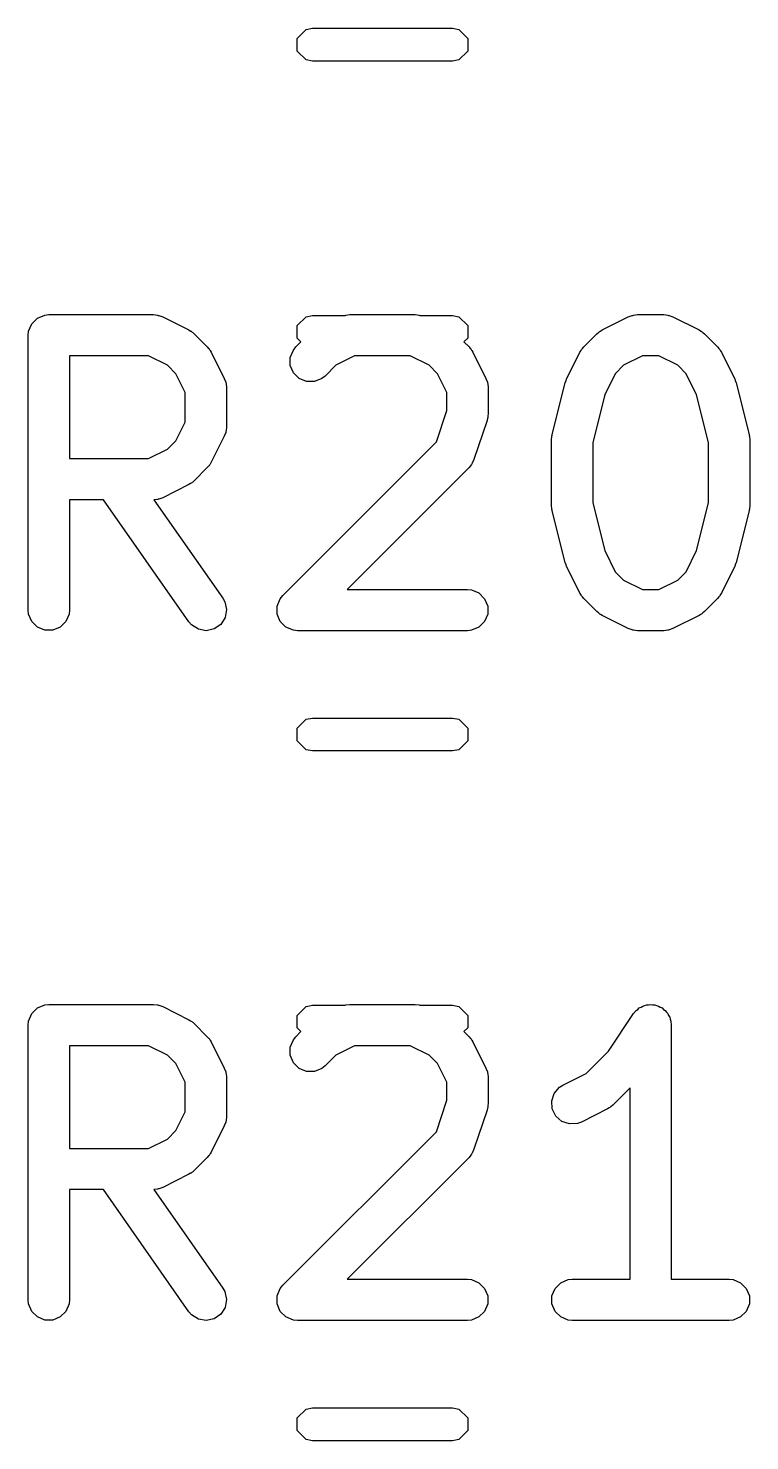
# Model space of a CAD drawing. Header units: inches. Extents: x 5.9 to 18, y -6.3 to -1.5.
# Drawn here: x 9.0132 to 9.1166, y -2.5519 to -2.3495 of the extents above; entities that cross this region are included whole.
import ezdxf

# ---------------------------------------------------------------- set-up
doc = ezdxf.new("R2010")
doc.units = ezdxf.units.IN
doc.header["$MEASUREMENT"] = 0
doc.layers.add('F.Silkscreen', color=41, linetype='CONTINUOUS', true_color=0xf2eda1)

msp = doc.modelspace()

# ---------------------------------------------------------------- linework, layer by layer
at = {"layer": 'F.Silkscreen', "linetype": 'CONTINUOUS'}
for p, q in [((9.05177, -2.35097), (9.05304, -2.34969)), ((9.05177, -2.35277), (9.05177, -2.35097)), ((9.05304, -2.34969), (9.05395, -2.34951)), ((9.05395, -2.34951), (9.074, -2.34951)), ((9.074, -2.34951), (9.07491, -2.34969)), ((9.07491, -2.34969), (9.07619, -2.35097)), ((9.07619, -2.35097), (9.07619, -2.35277)), ((9.05304, -2.35405), (9.05177, -2.35277)), ((9.07619, -2.35277), (9.07491, -2.35405)), ((9.05395, -2.35423), (9.05304, -2.35405)), ((9.074, -2.35423), (9.05395, -2.35423)), ((9.07491, -2.35405), (9.074, -2.35423)), ((9.01327, -2.39292), (9.01371, -2.39186)), ((9.01371, -2.39186), (9.01453, -2.39104)), ((9.01453, -2.39104), (9.01559, -2.3906)), ((9.01559, -2.3906), (9.01617, -2.39054)), ((9.01617, -2.39054), (9.03117, -2.39054)), ((9.03117, -2.39054), (9.03174, -2.3906)), ((9.03174, -2.3906), (9.03184, -2.39064)), ((9.03184, -2.39064), (9.03195, -2.39065)), ((9.03195, -2.39065), (9.03249, -2.39086)), ((9.03249, -2.39086), (9.03624, -2.39273)), ((9.05177, -2.39211), (9.05304, -2.39083)), ((9.05304, -2.39083), (9.05395, -2.39065)), ((9.05395, -2.39065), (9.05851, -2.39065)), ((9.05851, -2.39065), (9.05862, -2.39064)), ((9.05851, -2.39065), (9.05851, -2.39065)), ((9.05862, -2.39064), (9.05871, -2.3906)), ((9.05871, -2.3906), (9.05929, -2.39054)), ((9.05929, -2.39054), (9.06866, -2.39054)), ((9.06866, -2.39054), (9.06924, -2.3906)), ((9.06924, -2.3906), (9.06934, -2.39064)), ((9.06934, -2.39064), (9.06944, -2.39065)), ((9.06944, -2.39065), (9.06944, -2.39065)), ((9.06944, -2.39065), (9.074, -2.39065)), ((9.074, -2.39065), (9.07491, -2.39083)), ((9.07491, -2.39083), (9.07619, -2.39211)), ((9.09546, -2.39273), (9.09921, -2.39086)), ((9.09921, -2.39086), (9.09975, -2.39065)), ((9.09975, -2.39065), (9.09986, -2.39064)), ((9.09986, -2.39064), (9.09996, -2.3906)), ((9.09996, -2.3906), (9.10053, -2.39054)), ((9.10053, -2.39054), (9.10428, -2.39054)), ((9.10428, -2.39054), (9.10486, -2.3906)), ((9.10486, -2.3906), (9.10496, -2.39064)), ((9.10496, -2.39064), (9.10506, -2.39065)), ((9.10506, -2.39065), (9.1056, -2.39086)), ((9.1056, -2.39086), (9.10935, -2.39273)), ((9.01322, -2.3935), (9.01327, -2.39292)), ((9.01322, -2.43287), (9.01322, -2.3935)), ((9.03624, -2.39273), (9.03649, -2.39289)), ((9.03649, -2.39289), (9.03656, -2.39292)), ((9.03656, -2.39292), (9.03664, -2.39298)), ((9.03664, -2.39298), (9.03673, -2.39304)), ((9.03673, -2.39304), (9.03678, -2.3931)), ((9.03678, -2.3931), (9.03701, -2.39328)), ((9.03701, -2.39328), (9.03888, -2.39516)), ((9.05177, -2.39392), (9.05177, -2.39211)), ((9.05229, -2.39444), (9.05177, -2.39392)), ((9.07619, -2.39392), (9.07566, -2.39444)), ((9.07619, -2.39211), (9.07619, -2.39392)), ((9.09282, -2.39516), (9.0947, -2.39328)), ((9.0947, -2.39328), (9.09492, -2.3931)), ((9.09492, -2.3931), (9.09497, -2.39304)), ((9.09497, -2.39304), (9.09506, -2.39298)), ((9.09506, -2.39298), (9.09514, -2.39292)), ((9.09514, -2.39292), (9.09522, -2.39289)), ((9.09522, -2.39289), (9.09546, -2.39273)), ((9.10935, -2.39273), (9.1096, -2.39289)), ((9.1096, -2.39289), (9.10967, -2.39292)), ((9.10967, -2.39292), (9.10975, -2.39298)), ((9.10975, -2.39298), (9.10984, -2.39304)), ((9.10984, -2.39304), (9.10989, -2.3931)), ((9.10989, -2.3931), (9.11012, -2.39328)), ((9.11012, -2.39328), (9.112, -2.39516)), ((9.03888, -2.39516), (9.03907, -2.39538)), ((9.03907, -2.39538), (9.03912, -2.39544)), ((9.03912, -2.39544), (9.03918, -2.39552)), ((9.03918, -2.39552), (9.03925, -2.39561)), ((9.03925, -2.39561), (9.03928, -2.39568)), ((9.03928, -2.39568), (9.03943, -2.39593)), ((9.03943, -2.39593), (9.04131, -2.39968)), ((9.05077, -2.39667), (9.05121, -2.39561)), ((9.05121, -2.39561), (9.05158, -2.39516)), ((9.05158, -2.39516), (9.05229, -2.39444)), ((9.07566, -2.39444), (9.07638, -2.39516)), ((9.07638, -2.39516), (9.07656, -2.39538)), ((9.07656, -2.39538), (9.07662, -2.39544)), ((9.07662, -2.39544), (9.07668, -2.39552)), ((9.07668, -2.39552), (9.07674, -2.39561)), ((9.07674, -2.39561), (9.07677, -2.39568)), ((9.07677, -2.39568), (9.07693, -2.39593)), ((9.07693, -2.39593), (9.0788, -2.39968)), ((9.09039, -2.39968), (9.09227, -2.39593)), ((9.09227, -2.39593), (9.09243, -2.39568)), ((9.09243, -2.39568), (9.09245, -2.39561)), ((9.09245, -2.39561), (9.09252, -2.39552)), ((9.09252, -2.39552), (9.09258, -2.39544)), ((9.09258, -2.39544), (9.09264, -2.39538)), ((9.09264, -2.39538), (9.09282, -2.39516)), ((9.112, -2.39516), (9.11218, -2.39538)), ((9.11218, -2.39538), (9.11224, -2.39544)), ((9.11224, -2.39544), (9.1123, -2.39552)), ((9.1123, -2.39552), (9.11236, -2.39561)), ((9.11236, -2.39561), (9.11239, -2.39568)), ((9.11239, -2.39568), (9.11255, -2.39593)), ((9.11255, -2.39593), (9.11442, -2.39968)), ((9.03047, -2.39645), (9.01912, -2.39645)), ((9.01912, -2.39645), (9.01912, -2.41117)), ((9.03317, -2.3978), (9.03047, -2.39645)), ((9.03437, -2.399), (9.03317, -2.3978)), ((9.05077, -2.39782), (9.05077, -2.39667)), ((9.05121, -2.39889), (9.05077, -2.39782)), ((9.05729, -2.3978), (9.05575, -2.39933)), ((9.05999, -2.39645), (9.05729, -2.3978)), ((9.06797, -2.39645), (9.05999, -2.39645)), ((9.07066, -2.3978), (9.06797, -2.39645)), ((9.07186, -2.399), (9.07066, -2.3978)), ((9.09853, -2.3978), (9.09734, -2.399)), ((9.10123, -2.39645), (9.09853, -2.3978)), ((9.10359, -2.39645), (9.10123, -2.39645)), ((9.10628, -2.3978), (9.10359, -2.39645)), ((9.10748, -2.399), (9.10628, -2.3978)), ((9.03571, -2.40169), (9.03437, -2.399)), ((9.04131, -2.39968), (9.04151, -2.40022)), ((9.05202, -2.3997), (9.05121, -2.39889)), ((9.05309, -2.40014), (9.05202, -2.3997)), ((9.05531, -2.3997), (9.05424, -2.40014)), ((9.05575, -2.39933), (9.05531, -2.3997)), ((9.07321, -2.40169), (9.07186, -2.399)), ((9.0788, -2.39968), (9.07901, -2.40022)), ((9.09019, -2.40022), (9.09028, -2.39998)), ((9.09028, -2.39998), (9.09037, -2.39973)), ((9.09037, -2.39973), (9.09038, -2.39972)), ((9.09038, -2.39972), (9.09039, -2.39968)), ((9.09734, -2.399), (9.09582, -2.40203)), ((9.109, -2.40203), (9.10748, -2.399)), ((9.11442, -2.39968), (9.11444, -2.39972)), ((9.11444, -2.39972), (9.11445, -2.39973)), ((9.11445, -2.39973), (9.11454, -2.39998)), ((9.11454, -2.39998), (9.11463, -2.40022)), ((9.03571, -2.40592), (9.03571, -2.40169)), ((9.04151, -2.40022), (9.04152, -2.40032)), ((9.04152, -2.40032), (9.04156, -2.40042)), ((9.04156, -2.40042), (9.04162, -2.401)), ((9.04162, -2.401), (9.04162, -2.40662)), ((9.05424, -2.40014), (9.05309, -2.40014)), ((9.07321, -2.40427), (9.07321, -2.40169)), ((9.07901, -2.40022), (9.07902, -2.40032)), ((9.07902, -2.40032), (9.07906, -2.40042)), ((9.07906, -2.40042), (9.07912, -2.401)), ((9.07912, -2.401), (9.07912, -2.40475)), ((9.0883, -2.40778), (9.09017, -2.40028)), ((9.09017, -2.40028), (9.09019, -2.40024)), ((9.09019, -2.40024), (9.09019, -2.40022)), ((9.09582, -2.40203), (9.09411, -2.40886)), ((9.1107, -2.40886), (9.109, -2.40203)), ((9.11463, -2.40022), (9.11463, -2.40024)), ((9.11463, -2.40024), (9.11465, -2.40028)), ((9.11465, -2.40028), (9.11652, -2.40778)), ((9.03437, -2.40862), (9.03571, -2.40592)), ((9.07171, -2.40877), (9.07321, -2.40427)), ((9.07896, -2.40568), (9.07709, -2.4113)), ((9.07903, -2.40539), (9.07896, -2.40568)), ((9.07906, -2.40532), (9.07903, -2.40539)), ((9.07907, -2.40522), (9.07906, -2.40532)), ((9.07909, -2.40511), (9.07907, -2.40522)), ((9.07912, -2.40475), (9.07909, -2.40504)), ((9.07909, -2.40504), (9.07909, -2.40511)), ((9.04131, -2.40794), (9.03943, -2.41169)), ((9.04151, -2.4074), (9.04131, -2.40794)), ((9.04152, -2.40729), (9.04151, -2.4074)), ((9.04156, -2.4072), (9.04152, -2.40729)), ((9.04162, -2.40662), (9.04156, -2.4072)), ((9.08824, -2.40814), (9.08826, -2.40792)), ((9.08826, -2.40792), (9.08828, -2.40788)), ((9.08828, -2.40788), (9.0883, -2.40778)), ((9.11652, -2.40778), (9.11654, -2.40788)), ((9.11654, -2.40788), (9.11655, -2.40792)), ((9.11655, -2.40792), (9.11657, -2.40814)), ((9.03047, -2.41117), (9.03317, -2.40982)), ((9.03317, -2.40982), (9.03437, -2.40862)), ((9.0497, -2.43078), (9.07171, -2.40877)), ((9.08821, -2.40835), (9.08824, -2.40814)), ((9.08822, -2.40839), (9.08821, -2.40835)), ((9.08821, -2.40849), (9.08822, -2.40839)), ((9.08821, -2.41787), (9.08821, -2.40849)), ((9.09411, -2.40886), (9.09411, -2.41751)), ((9.1107, -2.41751), (9.1107, -2.40886)), ((9.11657, -2.40814), (9.11661, -2.40835)), ((9.11661, -2.40835), (9.1166, -2.40839)), ((9.1166, -2.40839), (9.11661, -2.40849)), ((9.11661, -2.40849), (9.11661, -2.41787)), ((9.01912, -2.41117), (9.03047, -2.41117)), ((9.03918, -2.41209), (9.03912, -2.41218)), ((9.03925, -2.41201), (9.03918, -2.41209)), ((9.03928, -2.41194), (9.03925, -2.41201)), ((9.03943, -2.41169), (9.03928, -2.41194)), ((9.07674, -2.41201), (9.07638, -2.41246)), ((9.07678, -2.41191), (9.07674, -2.41201)), ((9.07685, -2.41183), (9.07678, -2.41191)), ((9.07709, -2.4113), (9.07685, -2.41183)), ((9.03888, -2.41246), (9.03701, -2.41433)), ((9.03907, -2.41223), (9.03888, -2.41246)), ((9.03912, -2.41218), (9.03907, -2.41223)), ((9.07638, -2.41246), (9.05892, -2.42991)), ((9.03624, -2.41489), (9.03249, -2.41676)), ((9.03649, -2.41473), (9.03624, -2.41489)), ((9.03656, -2.4147), (9.03649, -2.41473)), ((9.03664, -2.41463), (9.03656, -2.4147)), ((9.03673, -2.41458), (9.03664, -2.41463)), ((9.03678, -2.41452), (9.03673, -2.41458)), ((9.03701, -2.41433), (9.03678, -2.41452)), ((9.02401, -2.41707), (9.01912, -2.41707)), ((9.01912, -2.41707), (9.01912, -2.43287)), ((9.03625, -2.43456), (9.02401, -2.41707)), ((9.03174, -2.41702), (9.03121, -2.41707)), ((9.03121, -2.41707), (9.04109, -2.43117)), ((9.03184, -2.41697), (9.03174, -2.41702)), ((9.03195, -2.41697), (9.03184, -2.41697)), ((9.03249, -2.41676), (9.03195, -2.41697)), ((9.08822, -2.41797), (9.08821, -2.41787)), ((9.08821, -2.41801), (9.08822, -2.41797)), ((9.08824, -2.41823), (9.08821, -2.41801)), ((9.08826, -2.41844), (9.08824, -2.41823)), ((9.09411, -2.41751), (9.09582, -2.42434)), ((9.109, -2.42434), (9.1107, -2.41751)), ((9.11657, -2.41823), (9.11655, -2.41844)), ((9.11661, -2.41801), (9.11657, -2.41823)), ((9.11661, -2.41787), (9.1166, -2.41797)), ((9.1166, -2.41797), (9.11661, -2.41801)), ((9.08828, -2.41848), (9.08826, -2.41844)), ((9.0883, -2.41858), (9.08828, -2.41848)), ((9.09017, -2.42608), (9.0883, -2.41858)), ((9.11652, -2.41858), (9.11465, -2.42608)), ((9.11654, -2.41848), (9.11652, -2.41858)), ((9.11655, -2.41844), (9.11654, -2.41848)), ((9.09019, -2.42613), (9.09017, -2.42608)), ((9.09019, -2.42615), (9.09019, -2.42613)), ((9.09028, -2.42639), (9.09019, -2.42615)), ((9.09582, -2.42434), (9.09734, -2.42737)), ((9.10748, -2.42737), (9.109, -2.42434)), ((9.11463, -2.42615), (9.11454, -2.42639)), ((9.11465, -2.42608), (9.11463, -2.42613)), ((9.11463, -2.42613), (9.11463, -2.42615)), ((9.09037, -2.42663), (9.09028, -2.42639)), ((9.09038, -2.42665), (9.09037, -2.42663)), ((9.09039, -2.42669), (9.09038, -2.42665)), ((9.09227, -2.43044), (9.09039, -2.42669)), ((9.09734, -2.42737), (9.09853, -2.42857)), ((9.10628, -2.42857), (9.10748, -2.42737)), ((9.11442, -2.42669), (9.11255, -2.43044)), ((9.11444, -2.42665), (9.11442, -2.42669)), ((9.11445, -2.42663), (9.11444, -2.42665)), ((9.11454, -2.42639), (9.11445, -2.42663)), ((9.05892, -2.42991), (9.07616, -2.42991)), ((9.07616, -2.42991), (9.07674, -2.42997)), ((9.07674, -2.42997), (9.0778, -2.43041)), ((9.09853, -2.42857), (9.10123, -2.42991)), ((9.10123, -2.42991), (9.10359, -2.42991)), ((9.10359, -2.42991), (9.10628, -2.42857)), ((9.04109, -2.43117), (9.04137, -2.43168)), ((9.04137, -2.43168), (9.04162, -2.4328)), ((9.04889, -2.43229), (9.04934, -2.43123)), ((9.04889, -2.43344), (9.04889, -2.43229)), ((9.04934, -2.43123), (9.0497, -2.43078)), ((9.0778, -2.43041), (9.07862, -2.43123)), ((9.07862, -2.43123), (9.07906, -2.43229)), ((9.07906, -2.43229), (9.07906, -2.43344)), ((9.09243, -2.43069), (9.09227, -2.43044)), ((9.09245, -2.43076), (9.09243, -2.43069)), ((9.09252, -2.43084), (9.09245, -2.43076)), ((9.09258, -2.43093), (9.09252, -2.43084)), ((9.09264, -2.43098), (9.09258, -2.43093)), ((9.09282, -2.43121), (9.09264, -2.43098)), ((9.0947, -2.43308), (9.09282, -2.43121)), ((9.112, -2.43121), (9.11012, -2.43308)), ((9.11218, -2.43098), (9.112, -2.43121)), ((9.11224, -2.43093), (9.11218, -2.43098)), ((9.1123, -2.43084), (9.11224, -2.43093)), ((9.11236, -2.43076), (9.1123, -2.43084)), ((9.11239, -2.43069), (9.11236, -2.43076)), ((9.11255, -2.43044), (9.11239, -2.43069)), ((9.01327, -2.43344), (9.01322, -2.43287)), ((9.01371, -2.43451), (9.01327, -2.43344)), ((9.01907, -2.43344), (9.01862, -2.43451)), ((9.01912, -2.43287), (9.01907, -2.43344)), ((9.04142, -2.43394), (9.0408, -2.43491)), ((9.04162, -2.4328), (9.04142, -2.43394)), ((9.04934, -2.43451), (9.04889, -2.43344)), ((9.07906, -2.43344), (9.07862, -2.43451)), ((9.09492, -2.43327), (9.0947, -2.43308)), ((9.09497, -2.43332), (9.09492, -2.43327)), ((9.09506, -2.43338), (9.09497, -2.43332)), ((9.09514, -2.43345), (9.09506, -2.43338)), ((9.09522, -2.43348), (9.09514, -2.43345)), ((9.09546, -2.43363), (9.09522, -2.43348)), ((9.09921, -2.43551), (9.09546, -2.43363)), ((9.10935, -2.43363), (9.1056, -2.43551)), ((9.1096, -2.43348), (9.10935, -2.43363)), ((9.10967, -2.43345), (9.1096, -2.43348)), ((9.10975, -2.43338), (9.10967, -2.43345)), ((9.10984, -2.43332), (9.10975, -2.43338)), ((9.10989, -2.43327), (9.10984, -2.43332)), ((9.11012, -2.43308), (9.10989, -2.43327)), ((9.01453, -2.43532), (9.01371, -2.43451)), ((9.01559, -2.43576), (9.01453, -2.43532)), ((9.01675, -2.43576), (9.01559, -2.43576)), ((9.01781, -2.43532), (9.01675, -2.43576)), ((9.01862, -2.43451), (9.01781, -2.43532)), ((9.03662, -2.435), (9.03625, -2.43456)), ((9.0376, -2.43562), (9.03662, -2.435)), ((9.03873, -2.43582), (9.0376, -2.43562)), ((9.03986, -2.43557), (9.03873, -2.43582)), ((9.0408, -2.43491), (9.03986, -2.43557)), ((9.05015, -2.43532), (9.04934, -2.43451)), ((9.05121, -2.43576), (9.05015, -2.43532)), ((9.05179, -2.43582), (9.05121, -2.43576)), ((9.07616, -2.43582), (9.05179, -2.43582)), ((9.07674, -2.43576), (9.07616, -2.43582)), ((9.0778, -2.43532), (9.07674, -2.43576)), ((9.07862, -2.43451), (9.0778, -2.43532)), ((9.09975, -2.43571), (9.09921, -2.43551)), ((9.09986, -2.43572), (9.09975, -2.43571)), ((9.09996, -2.43576), (9.09986, -2.43572)), ((9.10053, -2.43582), (9.09996, -2.43576)), ((9.10428, -2.43582), (9.10053, -2.43582)), ((9.10486, -2.43576), (9.10428, -2.43582)), ((9.10496, -2.43572), (9.10486, -2.43576)), ((9.10506, -2.43571), (9.10496, -2.43572)), ((9.1056, -2.43551), (9.10506, -2.43571)), ((9.05177, -2.44978), (9.05304, -2.44851)), ((9.05304, -2.44851), (9.05395, -2.44833)), ((9.05395, -2.44833), (9.074, -2.44833)), ((9.074, -2.44833), (9.07491, -2.44851)), ((9.07491, -2.44851), (9.07619, -2.44978)), ((9.05177, -2.45159), (9.05177, -2.44978)), ((9.07619, -2.44978), (9.07619, -2.45159)), ((9.05304, -2.45287), (9.05177, -2.45159)), ((9.07619, -2.45159), (9.07491, -2.45287)), ((9.05395, -2.45305), (9.05304, -2.45287)), ((9.074, -2.45305), (9.05395, -2.45305)), ((9.07491, -2.45287), (9.074, -2.45305)), ((9.01327, -2.49174), (9.01371, -2.49068)), ((9.01371, -2.49068), (9.01453, -2.48986)), ((9.01453, -2.48986), (9.01559, -2.48942)), ((9.01559, -2.48942), (9.01617, -2.48936)), ((9.01617, -2.48936), (9.03117, -2.48936)), ((9.03117, -2.48936), (9.03174, -2.48942)), ((9.03174, -2.48942), (9.03184, -2.48946)), ((9.03184, -2.48946), (9.03195, -2.48947)), ((9.03195, -2.48947), (9.03249, -2.48967)), ((9.03249, -2.48967), (9.03624, -2.49155)), ((9.05177, -2.49093), (9.05304, -2.48965)), ((9.05177, -2.49273), (9.05177, -2.49093)), ((9.05304, -2.48965), (9.05395, -2.48947)), ((9.05395, -2.48947), (9.05851, -2.48947)), ((9.05851, -2.48947), (9.05862, -2.48946)), ((9.05851, -2.48947), (9.05851, -2.48947)), ((9.05862, -2.48946), (9.05871, -2.48942)), ((9.05871, -2.48942), (9.05929, -2.48936)), ((9.05929, -2.48936), (9.06866, -2.48936)), ((9.06866, -2.48936), (9.06924, -2.48942)), ((9.06924, -2.48942), (9.06934, -2.48946)), ((9.06934, -2.48946), (9.06944, -2.48947)), ((9.06944, -2.48947), (9.06944, -2.48947)), ((9.06944, -2.48947), (9.074, -2.48947)), ((9.074, -2.48947), (9.07491, -2.48965)), ((9.07491, -2.48965), (9.07619, -2.49093)), ((9.07619, -2.49093), (9.07619, -2.49273)), ((9.09636, -2.49606), (9.09995, -2.49068)), ((9.09995, -2.49068), (9.09996, -2.49067)), ((9.09995, -2.49068), (9.09995, -2.49068)), ((9.09995, -2.49068), (9.09995, -2.49068)), ((9.09996, -2.49067), (9.10032, -2.49023)), ((9.10032, -2.49023), (9.10056, -2.49007)), ((9.10056, -2.49007), (9.10077, -2.48986)), ((9.10077, -2.48986), (9.10104, -2.48975)), ((9.10104, -2.48975), (9.10128, -2.48959)), ((9.10128, -2.48959), (9.10156, -2.48953)), ((9.10156, -2.48953), (9.10183, -2.48942)), ((9.10183, -2.48942), (9.10212, -2.48942)), ((9.10212, -2.48942), (9.10241, -2.48936)), ((9.10241, -2.48936), (9.10269, -2.48942)), ((9.10269, -2.48942), (9.10299, -2.48942)), ((9.10299, -2.48942), (9.10325, -2.48953)), ((9.10325, -2.48953), (9.10354, -2.48959)), ((9.10354, -2.48959), (9.10378, -2.48975)), ((9.10378, -2.48975), (9.10405, -2.48986)), ((9.10405, -2.48986), (9.10425, -2.49007)), ((9.10425, -2.49007), (9.10449, -2.49023)), ((9.10449, -2.49023), (9.10466, -2.49047)), ((9.10466, -2.49047), (9.10486, -2.49068)), ((9.10486, -2.49068), (9.10497, -2.49094)), ((9.10497, -2.49094), (9.10514, -2.49118)), ((9.01322, -2.49232), (9.01327, -2.49174)), ((9.01322, -2.53169), (9.01322, -2.49232)), ((9.03624, -2.49155), (9.03649, -2.49171)), ((9.03649, -2.49171), (9.03656, -2.49174)), ((9.03656, -2.49174), (9.03664, -2.4918)), ((9.03664, -2.4918), (9.03673, -2.49186)), ((9.03673, -2.49186), (9.03678, -2.49192)), ((9.03678, -2.49192), (9.03701, -2.4921)), ((9.03701, -2.4921), (9.03888, -2.49398)), ((9.05229, -2.49326), (9.05177, -2.49273)), ((9.07619, -2.49273), (9.07566, -2.49326)), ((9.10514, -2.49118), (9.10519, -2.49147)), ((9.10519, -2.49147), (9.10531, -2.49174)), ((9.10531, -2.49174), (9.10536, -2.49231)), ((9.10536, -2.49231), (9.10536, -2.49231)), ((9.10536, -2.49231), (9.10536, -2.49231)), ((9.10536, -2.49231), (9.10536, -2.49232)), ((9.10536, -2.49232), (9.10536, -2.52873)), ((9.03888, -2.49398), (9.03907, -2.4942)), ((9.03907, -2.4942), (9.03912, -2.49425)), ((9.03912, -2.49425), (9.03918, -2.49434)), ((9.03918, -2.49434), (9.03925, -2.49442)), ((9.03925, -2.49442), (9.03928, -2.4945)), ((9.03928, -2.4945), (9.03943, -2.49474)), ((9.03943, -2.49474), (9.04131, -2.49849)), ((9.05077, -2.49549), (9.05121, -2.49442)), ((9.05121, -2.49442), (9.05158, -2.49398)), ((9.05158, -2.49398), (9.05229, -2.49326)), ((9.07566, -2.49326), (9.07638, -2.49398)), ((9.07638, -2.49398), (9.07656, -2.4942)), ((9.07656, -2.4942), (9.07662, -2.49425)), ((9.07662, -2.49425), (9.07668, -2.49434)), ((9.07668, -2.49434), (9.07674, -2.49442)), ((9.07674, -2.49442), (9.07677, -2.4945)), ((9.07677, -2.4945), (9.07693, -2.49474)), ((9.07693, -2.49474), (9.0788, -2.49849)), ((9.03047, -2.49527), (9.01912, -2.49527)), ((9.01912, -2.49527), (9.01912, -2.50999)), ((9.03317, -2.49662), (9.03047, -2.49527)), ((9.03437, -2.49781), (9.03317, -2.49662)), ((9.05077, -2.49664), (9.05077, -2.49549)), ((9.05121, -2.49771), (9.05077, -2.49664)), ((9.05729, -2.49662), (9.05575, -2.49815)), ((9.05999, -2.49527), (9.05729, -2.49662)), ((9.06797, -2.49527), (9.05999, -2.49527)), ((9.07066, -2.49662), (9.06797, -2.49527)), ((9.07186, -2.49781), (9.07066, -2.49662)), ((9.09316, -2.49926), (9.09636, -2.49606)), ((9.03571, -2.50051), (9.03437, -2.49781)), ((9.04131, -2.49849), (9.04151, -2.49903)), ((9.04151, -2.49903), (9.04152, -2.49914)), ((9.04152, -2.49914), (9.04156, -2.49924)), ((9.05202, -2.49852), (9.05121, -2.49771)), ((9.05309, -2.49896), (9.05202, -2.49852)), ((9.05424, -2.49896), (9.05309, -2.49896)), ((9.05531, -2.49852), (9.05424, -2.49896)), ((9.05575, -2.49815), (9.05531, -2.49852)), ((9.07321, -2.50051), (9.07186, -2.49781)), ((9.0788, -2.49849), (9.07901, -2.49903)), ((9.07901, -2.49903), (9.07902, -2.49914)), ((9.07902, -2.49914), (9.07906, -2.49924)), ((9.03571, -2.50474), (9.03571, -2.50051)), ((9.04156, -2.49924), (9.04162, -2.49981)), ((9.04162, -2.49981), (9.04162, -2.50544)), ((9.07321, -2.50309), (9.07321, -2.50051)), ((9.07906, -2.49924), (9.07912, -2.49981)), ((9.07912, -2.49981), (9.07912, -2.50356)), ((9.08935, -2.50123), (9.08984, -2.50092)), ((9.08984, -2.50092), (9.09316, -2.49926)), ((9.07171, -2.50759), (9.07321, -2.50309)), ((9.08823, -2.50319), (9.0886, -2.5021)), ((9.08831, -2.50434), (9.08823, -2.50319)), ((9.0886, -2.5021), (9.08935, -2.50123)), ((9.09946, -2.50132), (9.097, -2.50378)), ((9.09946, -2.52873), (9.09946, -2.50132)), ((9.03437, -2.50744), (9.03571, -2.50474)), ((9.07896, -2.5045), (9.07709, -2.51012)), ((9.07903, -2.50421), (9.07896, -2.5045)), ((9.07906, -2.50414), (9.07903, -2.50421)), ((9.07907, -2.50404), (9.07906, -2.50414)), ((9.07909, -2.50393), (9.07907, -2.50404)), ((9.07912, -2.50356), (9.07909, -2.50386)), ((9.07909, -2.50386), (9.07909, -2.50393)), ((9.08883, -2.50537), (9.08831, -2.50434)), ((9.09623, -2.50433), (9.09248, -2.50621)), ((9.09648, -2.50417), (9.09623, -2.50433)), ((9.09655, -2.50414), (9.09648, -2.50417)), ((9.09663, -2.50408), (9.09655, -2.50414)), ((9.09672, -2.50402), (9.09663, -2.50408)), ((9.09677, -2.50396), (9.09672, -2.50402)), ((9.097, -2.50378), (9.09677, -2.50396)), ((9.04131, -2.50676), (9.03943, -2.51051)), ((9.04151, -2.50622), (9.04131, -2.50676)), ((9.04152, -2.50611), (9.04151, -2.50622)), ((9.04156, -2.50602), (9.04152, -2.50611)), ((9.04162, -2.50544), (9.04156, -2.50602)), ((9.0897, -2.50613), (9.08883, -2.50537)), ((9.09079, -2.50649), (9.0897, -2.50613)), ((9.09194, -2.50641), (9.09079, -2.50649)), ((9.09248, -2.50621), (9.09194, -2.50641)), ((9.03047, -2.50999), (9.03317, -2.50864)), ((9.03317, -2.50864), (9.03437, -2.50744)), ((9.0497, -2.5296), (9.07171, -2.50759)), ((9.01912, -2.50999), (9.03047, -2.50999)), ((9.03888, -2.51128), (9.03701, -2.51315)), ((9.03907, -2.51105), (9.03888, -2.51128)), ((9.03912, -2.511), (9.03907, -2.51105)), ((9.03918, -2.51091), (9.03912, -2.511)), ((9.03925, -2.51083), (9.03918, -2.51091)), ((9.03928, -2.51076), (9.03925, -2.51083)), ((9.03943, -2.51051), (9.03928, -2.51076)), ((9.07638, -2.51128), (9.05892, -2.52873)), ((9.07674, -2.51083), (9.07638, -2.51128)), ((9.07678, -2.51073), (9.07674, -2.51083)), ((9.07685, -2.51065), (9.07678, -2.51073)), ((9.07709, -2.51012), (9.07685, -2.51065)), ((9.03678, -2.51334), (9.03673, -2.5134)), ((9.03701, -2.51315), (9.03678, -2.51334)), ((9.03624, -2.5137), (9.03249, -2.51558)), ((9.03649, -2.51355), (9.03624, -2.5137)), ((9.03656, -2.51352), (9.03649, -2.51355)), ((9.03664, -2.51345), (9.03656, -2.51352)), ((9.03673, -2.5134), (9.03664, -2.51345)), ((9.02401, -2.51589), (9.01912, -2.51589)), ((9.01912, -2.51589), (9.01912, -2.53169)), ((9.03625, -2.53338), (9.02401, -2.51589)), ((9.03174, -2.51583), (9.03121, -2.51589)), ((9.03121, -2.51589), (9.04109, -2.52999)), ((9.03184, -2.51579), (9.03174, -2.51583)), ((9.03195, -2.51579), (9.03184, -2.51579)), ((9.03249, -2.51558), (9.03195, -2.51579)), ((9.05892, -2.52873), (9.07616, -2.52873)), ((9.07616, -2.52873), (9.07674, -2.52879)), ((9.07674, -2.52879), (9.0778, -2.52923)), ((9.0778, -2.52923), (9.07862, -2.53005)), ((9.08871, -2.53005), (9.08952, -2.52923)), ((9.08952, -2.52923), (9.09058, -2.52879)), ((9.09058, -2.52879), (9.09116, -2.52873)), ((9.09116, -2.52873), (9.09946, -2.52873)), ((9.10536, -2.52873), (9.11366, -2.52873)), ((9.11366, -2.52873), (9.11423, -2.52879)), ((9.11423, -2.52879), (9.1153, -2.52923)), ((9.1153, -2.52923), (9.11611, -2.53005)), ((9.04109, -2.52999), (9.04137, -2.5305)), ((9.04137, -2.5305), (9.04162, -2.53162)), ((9.04889, -2.53111), (9.04934, -2.53005)), ((9.04889, -2.53226), (9.04889, -2.53111)), ((9.04934, -2.53005), (9.0497, -2.5296)), ((9.07862, -2.53005), (9.07906, -2.53111)), ((9.07906, -2.53111), (9.07906, -2.53226)), ((9.08826, -2.53111), (9.08871, -2.53005)), ((9.08826, -2.53226), (9.08826, -2.53111)), ((9.11611, -2.53005), (9.11655, -2.53111)), ((9.11655, -2.53111), (9.11655, -2.53226)), ((9.01327, -2.53226), (9.01322, -2.53169)), ((9.01371, -2.53333), (9.01327, -2.53226)), ((9.01453, -2.53414), (9.01371, -2.53333)), ((9.01862, -2.53333), (9.01781, -2.53414)), ((9.01907, -2.53226), (9.01862, -2.53333)), ((9.01912, -2.53169), (9.01907, -2.53226)), ((9.03662, -2.53382), (9.03625, -2.53338)), ((9.04142, -2.53276), (9.0408, -2.53373)), ((9.04162, -2.53162), (9.04142, -2.53276)), ((9.04934, -2.53333), (9.04889, -2.53226)), ((9.05015, -2.53414), (9.04934, -2.53333)), ((9.07862, -2.53333), (9.0778, -2.53414)), ((9.07906, -2.53226), (9.07862, -2.53333)), ((9.08871, -2.53333), (9.08826, -2.53226)), ((9.08952, -2.53414), (9.08871, -2.53333)), ((9.11611, -2.53333), (9.1153, -2.53414)), ((9.11655, -2.53226), (9.11611, -2.53333)), ((9.01559, -2.53458), (9.01453, -2.53414)), ((9.01675, -2.53458), (9.01559, -2.53458)), ((9.01781, -2.53414), (9.01675, -2.53458)), ((9.0376, -2.53444), (9.03662, -2.53382)), ((9.03873, -2.53464), (9.0376, -2.53444)), ((9.03986, -2.53439), (9.03873, -2.53464)), ((9.0408, -2.53373), (9.03986, -2.53439)), ((9.05121, -2.53458), (9.05015, -2.53414)), ((9.05179, -2.53464), (9.05121, -2.53458)), ((9.07616, -2.53464), (9.05179, -2.53464)), ((9.07674, -2.53458), (9.07616, -2.53464)), ((9.0778, -2.53414), (9.07674, -2.53458)), ((9.09058, -2.53458), (9.08952, -2.53414)), ((9.09116, -2.53464), (9.09058, -2.53458)), ((9.11366, -2.53464), (9.09116, -2.53464)), ((9.11423, -2.53458), (9.11366, -2.53464)), ((9.1153, -2.53414), (9.11423, -2.53458)), ((9.05177, -2.5486), (9.05304, -2.54733)), ((9.05304, -2.54733), (9.05395, -2.54715)), ((9.05395, -2.54715), (9.074, -2.54715)), ((9.074, -2.54715), (9.07491, -2.54733)), ((9.07491, -2.54733), (9.07619, -2.5486)), ((9.05177, -2.55041), (9.05177, -2.5486)), ((9.07619, -2.5486), (9.07619, -2.55041)), ((9.05304, -2.55169), (9.05177, -2.55041)), ((9.05395, -2.55187), (9.05304, -2.55169)), ((9.07491, -2.55169), (9.074, -2.55187)), ((9.07619, -2.55041), (9.07491, -2.55169)), ((9.074, -2.55187), (9.05395, -2.55187))]:
    msp.add_line(p, q, dxfattribs=at)

doc.saveas('drawing.dxf')
